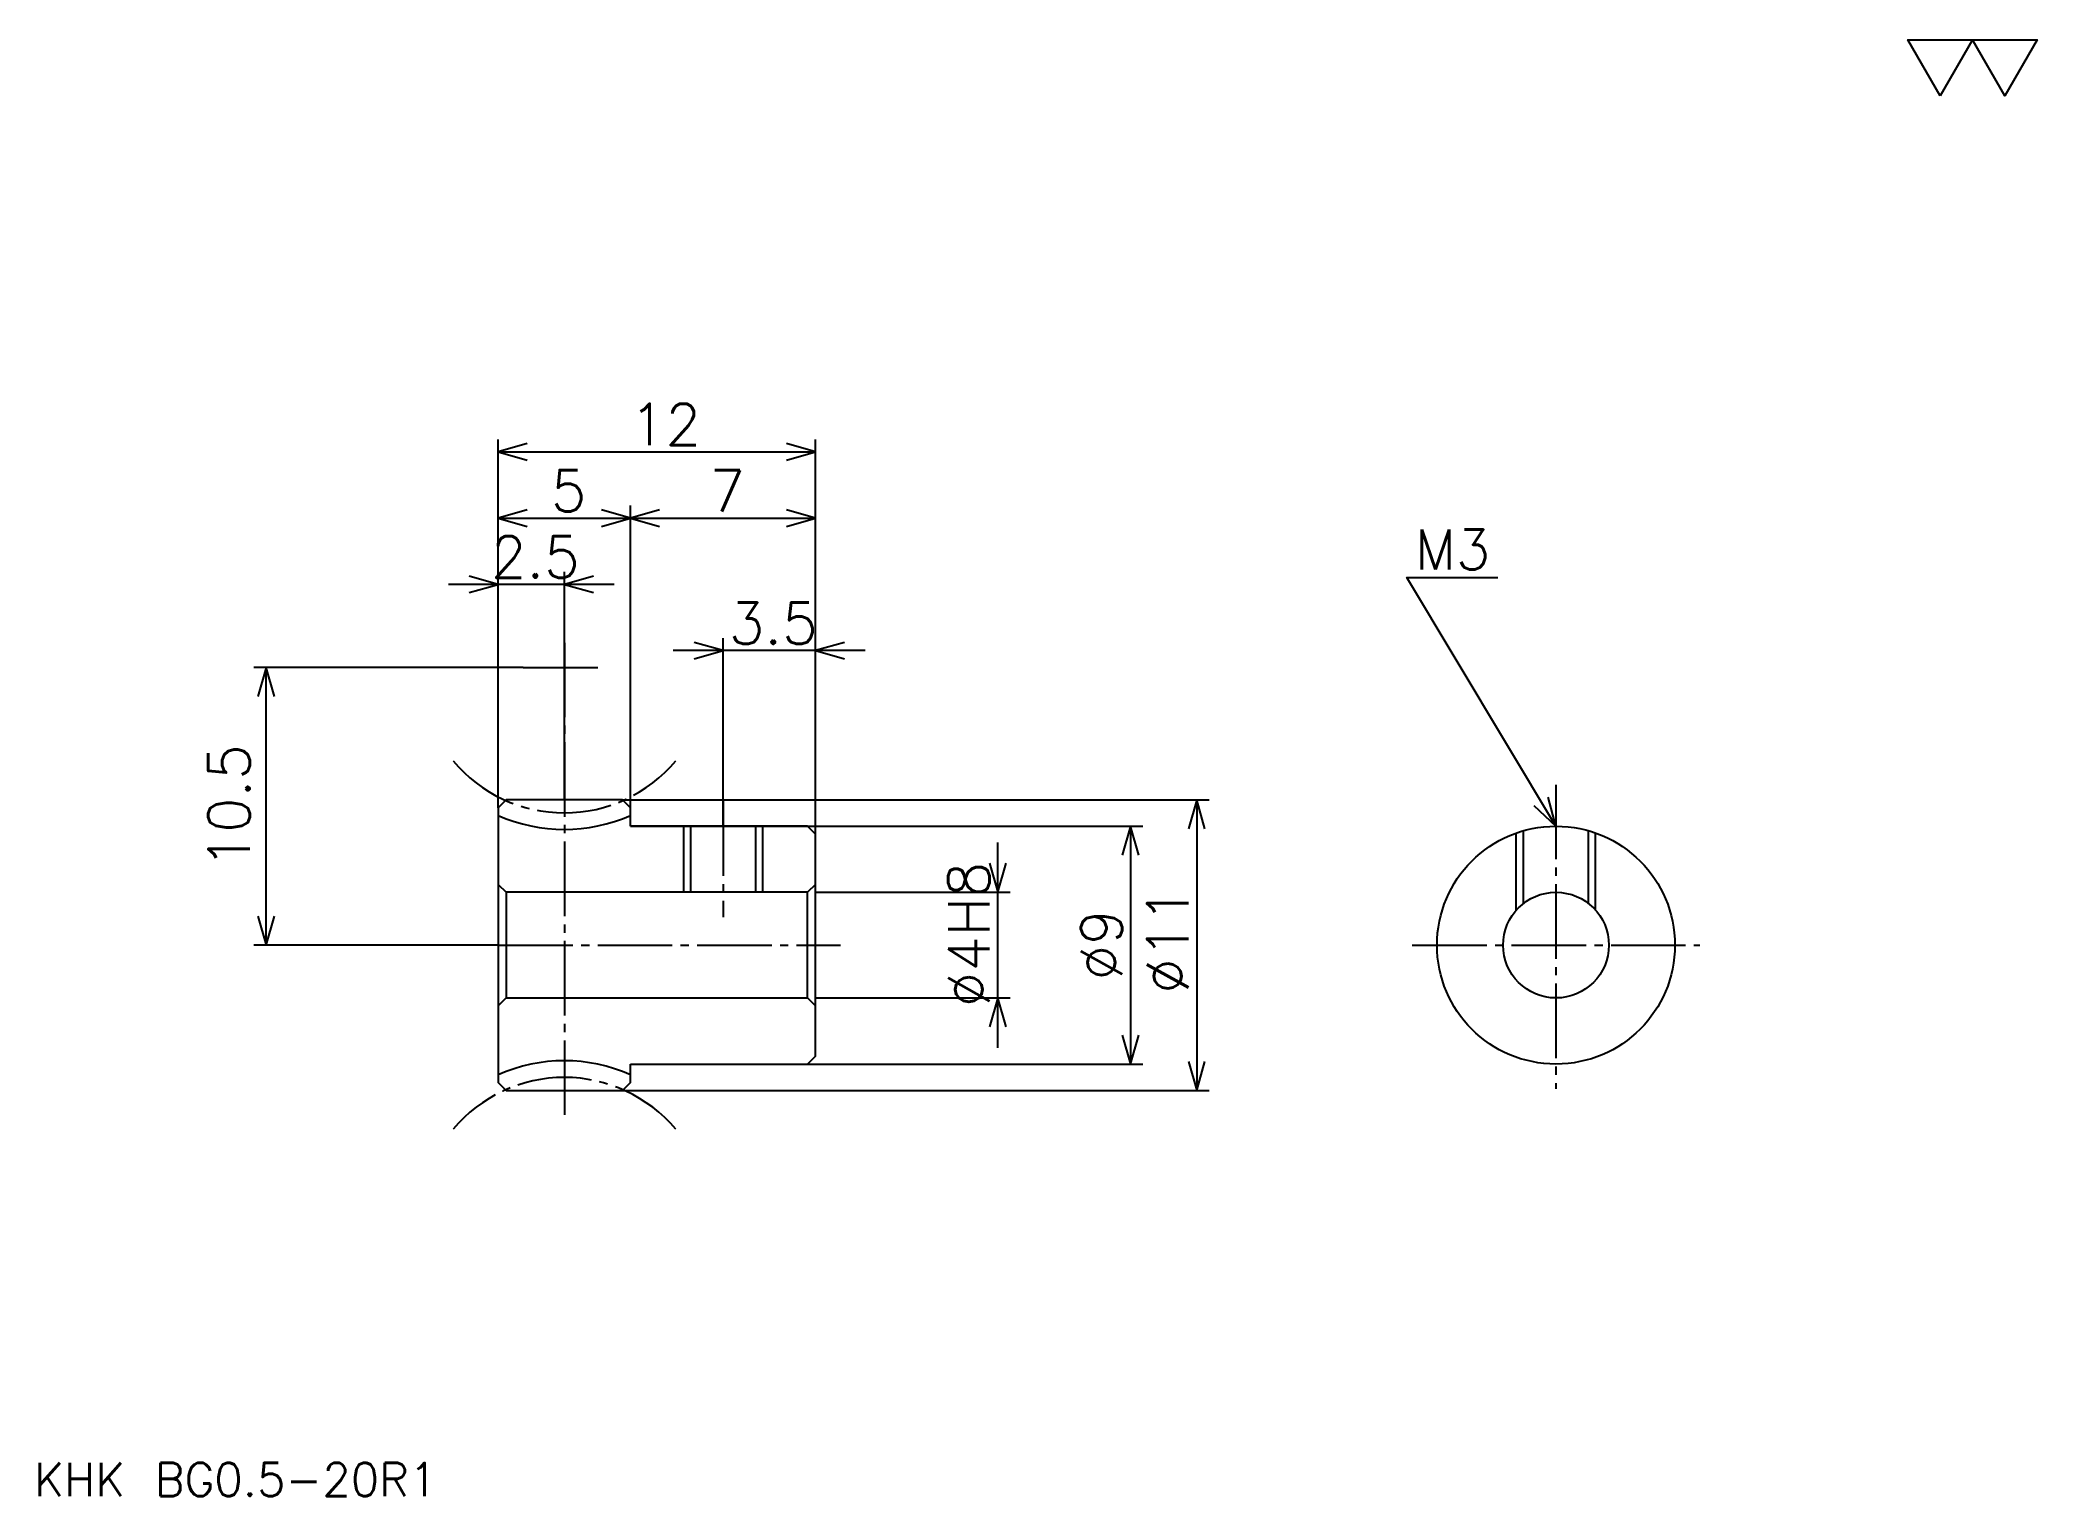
# Model space of a CAD drawing. Extents: x 3.3 to 78.9, y 3.4 to 58.5.
import ezdxf

# ---------------------------------------------------------------- set-up
doc = ezdxf.new("R2010")
doc.units = 0
doc.linetypes.add('DASHDOT', pattern=[3.761195, 2.820896, -0.313433, 0.313433, -0.313433])
doc.layers.get('0').update_dxf_attribs({"linetype": 'CONTINUOUS'})
doc.layers.add('DASHDOT', color=6, linetype='DASHDOT')
doc.styles.add('KANJI', font='TXT', dxfattribs={"bigfont": 'BIGFONT'})

msp = doc.modelspace()

# ---------------------------------------------------------------- linework, layer by layer
at = {"color": 5}
for p, q in [((20.686569, 29.791046), (20.686569, 43.425377)), ((32.686569, 29.791046), (32.686569, 43.425377)), ((20.686569, 42.955223), (32.686569, 42.955223)), ((25.686569, 29.791046), (25.686569, 40.917912)), ((20.686569, 40.447762), (25.686569, 40.447762)), ((25.686569, 40.447762), (32.686569, 40.447762)), ((25.067165, 37.9403), (18.805973, 37.9403)), ((23.186569, 29.791046), (23.186569, 38.41045)), ((29.186569, 29.791046), (29.186569, 35.902985)), ((21.626867, 34.791046), (11.440301, 34.791046)), ((11.91045, 24.291046), (11.91045, 34.791046)), ((34.567165, 35.432838), (27.305973, 35.432838)), ((20.686569, 29.491047), (20.686569, 29.791046)), ((25.38657, 29.791046), (32.686569, 29.791046)), ((25.686569, 29.491047), (25.686569, 29.791046)), ((29.186569, 28.791046), (29.186569, 29.791046)), ((32.686569, 29.791046), (47.574631, 29.791046)), ((32.686569, 28.491047), (32.686569, 29.791046)), ((47.104481, 29.791046), (47.104481, 18.791046)), ((25.686569, 28.791046), (32.686569, 28.791046)), ((32.686569, 28.791046), (45.067169, 28.791046)), ((44.597015, 28.791046), (44.597015, 19.791046)), ((39.582092, 20.41045), (39.582092, 28.171642)), ((32.686569, 26.291046), (40.052242, 26.291046)), ((20.686569, 24.291046), (11.440301, 24.291046)), ((32.686569, 22.291046), (40.052242, 22.291046)), ((25.686569, 19.791046), (32.686569, 19.791046)), ((32.686569, 19.791046), (45.067169, 19.791046)), ((25.38657, 18.791046), (32.686569, 18.791046)), ((32.686569, 18.791046), (47.574631, 18.791046))]:
    msp.add_line(p, q, dxfattribs=at)
at = {"color": 4}
for p, q in [((32.686569, 26.591045), (32.38657, 26.291046)), ((20.686569, 21.991047), (20.986568, 22.291046)), ((32.686569, 21.991047), (32.38657, 22.291046))]:
    msp.add_line(p, q, dxfattribs=at)
at = {"color": 7}
msp.add_lwpolyline([(75.223877, 56.417912), (74.001488, 58.536716), (78.891045, 58.536716), (77.668655, 56.417912), (76.446266, 58.536716), (75.223877, 56.417912)], dxfattribs=at)
at = {"color": 5}
for points in [[(21.783585, 43.268658), (20.686569, 42.955223), (21.783585, 42.641792)], [(31.589554, 42.641792), (32.686569, 42.955223), (31.589554, 43.268658)], [(21.783585, 40.761192), (20.686569, 40.447762), (21.783585, 40.134331)], [(24.589554, 40.134331), (25.686569, 40.447762), (24.589554, 40.761192)], [(26.783585, 40.761192), (25.686569, 40.447762), (26.783585, 40.134331)], [(31.589554, 40.134331), (32.686569, 40.447762), (31.589554, 40.761192)], [(19.589554, 37.626869), (20.686569, 37.9403), (19.589554, 38.253731)], [(24.283585, 38.253731), (23.186569, 37.9403), (24.283585, 37.626869)], [(60.694031, 28.791046), (55.052242, 38.194031), (58.500004, 38.194031)], [(28.089554, 35.119404), (29.186569, 35.432838), (28.089554, 35.746269)], [(33.783585, 35.746269), (32.686569, 35.432838), (33.783585, 35.119404)], [(12.223883, 33.694031), (11.91045, 34.791046), (11.597017, 33.694031)], [(47.417915, 28.694031), (47.104481, 29.791046), (46.791046, 28.694031)], [(59.860855, 29.570469), (60.694031, 28.791046), (60.398388, 29.892988)], [(44.91045, 27.694031), (44.597015, 28.791046), (44.283585, 27.694031)], [(39.268661, 27.388062), (39.582092, 26.291046), (39.895523, 27.388062)], [(11.597017, 25.388062), (11.91045, 24.291046), (12.223883, 25.388062)], [(39.895523, 21.194031), (39.582092, 22.291046), (39.268661, 21.194031)], [(44.283585, 20.888062), (44.597015, 19.791046), (44.91045, 20.888062)], [(46.791046, 19.888062), (47.104481, 18.791046), (47.417915, 19.888062)]]:
    msp.add_lwpolyline(points, dxfattribs=at)
at = {"color": 4}
for points in [[(23.186569, 29.791046), (20.986568, 29.791046), (20.686569, 29.491047), (20.686569, 21.991047)], [(25.686569, 28.791046), (25.686569, 29.491047), (25.38657, 29.791046), (23.186569, 29.791046)], [(25.686569, 19.791046), (32.38657, 19.791046), (32.686569, 20.091045), (32.686569, 28.491047), (32.38657, 28.791046), (25.686569, 28.791046)], [(27.686569, 28.791046), (27.686569, 26.291046)], [(27.95657, 28.791046), (27.95657, 26.291046)], [(30.416569, 28.791046), (30.416569, 26.291046)], [(30.686569, 28.791046), (30.686569, 26.291046)], [(59.194031, 25.613922), (59.194031, 28.533688)], [(59.464031, 25.868101), (59.464031, 28.619682)], [(61.92403, 25.868101), (61.92403, 28.619682)], [(62.194031, 25.613922), (62.194031, 28.533688)], [(20.686569, 26.591045), (20.986568, 26.291046), (20.986568, 22.291046), (32.38657, 22.291046), (32.38657, 26.291046), (20.986568, 26.291046)], [(20.686569, 21.991047), (20.686569, 19.091045), (20.986568, 18.791046), (23.186569, 18.791046)], [(23.186569, 18.791046), (25.38657, 18.791046), (25.686569, 19.091045), (25.686569, 19.791046)]]:
    msp.add_lwpolyline(points, dxfattribs=at)
for radius in [4.5, 2]:
    msp.add_circle((60.694031, 24.291046), radius, dxfattribs=at)
for centre, start, end in [((23.186569, 34.791046), 245.91049558, 294.08950442), ((23.186569, 13.791046), 65.91049558, 114.08950442)]:
    msp.add_arc(centre, 6.125, start, end, dxfattribs=at)
at = {"layer": 'DASHDOT', "color": 7}
for p, q in [((23.186569, 35.731346), (23.186569, 17.850748)), ((21.626867, 34.791046), (24.746271, 34.791046)), ((60.694031, 30.35821), (60.694031, 18.850748)), ((20.686569, 24.291046), (33.626869, 24.291046)), ((55.253735, 24.291046), (66.134331, 24.291046))]:
    msp.add_line(p, q, dxfattribs=at)
msp.add_lwpolyline([(29.186569, 29.731344), (29.186569, 25.350748)], dxfattribs=at)
for centre, start, end in [((23.186569, 34.791046), 219.99999848, 319.99999951), ((23.186569, 13.791046), 40.00000049, 140.00000152)]:
    msp.add_arc(centre, 5.495, start, end, dxfattribs=at)

# ---------------------------------------------------------------- texts
at = {"color": 7, "style": 'KANJI'}
for s, height, p in [('12', 1.567164, (25.667912, 43.205971)), ('5', 1.567164, (22.67724, 40.698509)), ('7', 1.567164, (28.67724, 40.698509)), ('2.5', 1.567164, (20.408585, 38.191048)), ('M3', 1.504478, (55.365673, 38.507465)), ('3.5', 1.567164, (29.408585, 35.683582)), ('KHK BG0.5-20R1', 1.253731, (3.134328, 3.447761))]:
    msp.add_text(s, height=height, dxfattribs=at).set_placement(p)
for s, p in [('10.5', (11.283585, 27.1903)), ('%%c4H8', (39.268661, 21.9403)), ('%%c11', (46.791046, 22.449629)), ('%%c9', (44.283585, 22.958958))]:
    msp.add_text(s, height=1.567164, rotation=90, dxfattribs=at).set_placement(p)

doc.saveas('drawing.dxf')
